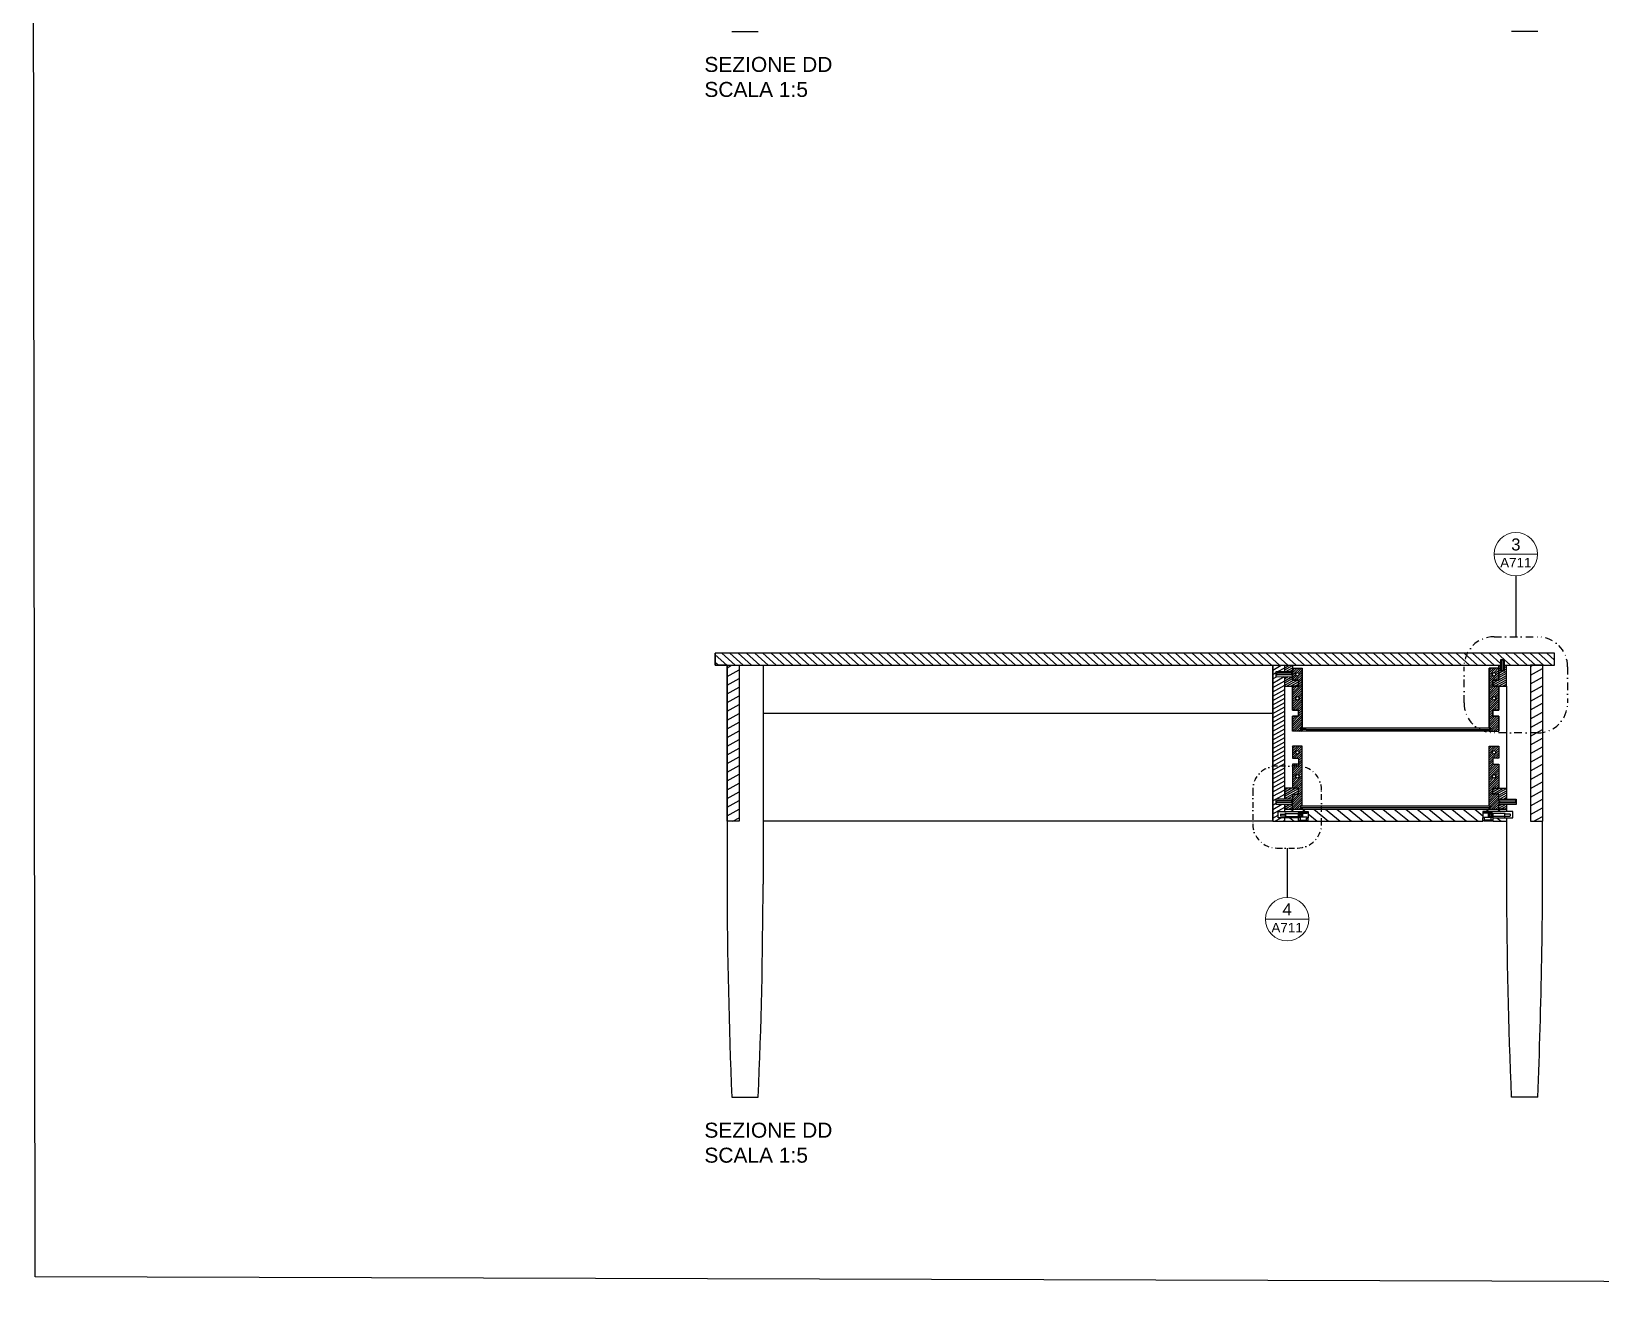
# Model space of a CAD drawing. Header units: millimetres. Extents: x -69 to 1786, y -423 to 412.
# Drawn here: x -68.6 to 193.1, y -423.1 to -213.8 of the extents above; entities that cross this region are included whole.
import ezdxf
from ezdxf.enums import TextEntityAlignment as Align

# ---------------------------------------------------------------- set-up
doc = ezdxf.new("R2010")
doc.units = ezdxf.units.MM
doc.header["$LTSCALE"] = 0.5
doc.linetypes.add('TRATTOPUNTO2', pattern=[12.7, 6.35, -3.175, 0, -3.175])
doc.layers.add('A-ANNO-SYMB', color=202, linetype='Continuous', lineweight=18)
for name, color, linetype in [('ALTRE LINEE', 70, 'Continuous'), ('CONTRONO SEZIONI', 26, 'Continuous'), ('G-ANNO-GEOMETRY', 2, 'Continuous'), ('linee sez dettagli', 2, 'Continuous'), ('linee sezionate', 5, 'Continuous'), ('SIMBOLI', 201, 'Continuous'), ('viti sottili', 4, 'Continuous')]:
    doc.layers.add(name, color=color, linetype=linetype)
doc.styles.add('ARIAL', font='arial.ttf')
doc.styles.get("Standard").update_dxf_attribs({"font": 'arial.ttf'})

# ---------------------------------------------------------------- blocks, each defined once
blk = doc.blocks.new('DETAGLI')
at = {"layer": 'A-ANNO-SYMB', "linetype": 'Continuous'}
blk.add_line((486.66, 356.17), (504.76, 356.17), dxfattribs=at)
blk.add_circle((495.71, 356.17), 9.05, dxfattribs=at)
for tag, p in [('TAVOLA', (495.71, 362.76)), ('SEZIONE', (495.71, 354.67))]:
    blk.add_attdef(tag, text='', height=5, dxfattribs=at).set_placement(p, align=Align.TOP_CENTER)

msp = doc.modelspace()

# ---------------------------------------------------------------- hatches: boundary and pattern name
at = {"layer": 'ALTRE LINEE', "lineweight": -3}
h = msp.add_hatch(dxfattribs=at)
h.set_pattern_fill('ANSI31', color=256, scale=0.083)
h.set_pattern_definition([(45, (0, -177.70224), (-0.18634031, 0.18634031), [])])
h.paths.add_polyline_path([(143.31, -319.96), (141.7, -319.96), (141.7, -321.96), (142.7, -321.96), (142.7, -322.96), (141.7, -322.96), (141.7, -326.96), (142.7, -326.96), (142.7, -327.96), (141.7, -327.96), (141.7, -330.46), (143.31, -330.46), (143.31, -330.16), (143.01, -330.16), (143.01, -329.92), (143.31, -329.92)])
h.paths.add_polyline_path([(142.22, -324.96, -1), (142.79, -324.96, -1)], flags=16)
h.paths.add_polyline_path([(142.2, -320.96, -1), (142.8, -320.96, -1)], flags=16)
h.paths.add_polyline_path([(176.1, -322.96), (175.1, -322.96), (175.1, -321.96), (176.1, -321.96), (176.1, -319.96), (174.49, -319.96), (174.49, -329.92), (174.73, -329.92), (174.73, -330.16), (174.49, -330.16), (174.49, -330.46), (176.1, -330.46), (176.1, -327.96), (175.1, -327.96), (175.1, -326.96), (176.1, -326.96)])
h.paths.add_polyline_path([(175.01, -324.96, -1), (175.58, -324.96, -1)], flags=16)
h.paths.add_polyline_path([(175, -320.96, -1), (175.6, -320.96, -1)], flags=16)
h.paths.add_polyline_path([(176.1, -335.96), (175.1, -335.96), (175.1, -334.96), (176.1, -334.96), (176.1, -332.96), (174.49, -332.96), (174.49, -342.92), (174.73, -342.92), (174.73, -343.16), (174.49, -343.16), (174.49, -343.46), (176.1, -343.46), (176.1, -340.96), (175.1, -340.96), (175.1, -339.96), (176.1, -339.96)])
h.paths.add_polyline_path([(175.58, -337.96, -1), (175.01, -337.96, -1)], flags=16)
h.paths.add_polyline_path([(175, -333.96, -1), (175.6, -333.96, -1)], flags=16)
h.paths.add_polyline_path([(143.31, -336.34, 0.048303), (142.54, -336.26), (141.7, -336.26), (141.7, -339.96), (142.7, -339.96), (142.7, -340.96), (141.7, -340.96), (141.7, -343.46), (143.31, -343.46), (143.31, -343.16), (143.01, -343.16), (143.01, -342.92), (143.31, -342.92)])
h.paths.add_polyline_path([(142.22, -337.96, -1), (142.79, -337.96, -1)], flags=16)
h.paths.add_polyline_path([(143.31, -332.96), (141.7, -332.96), (141.7, -334.96), (142.7, -334.96), (142.7, -335.96), (141.7, -335.96), (141.7, -336.26), (142.54, -336.26, -0.048303), (143.31, -336.34)])
h.paths.add_polyline_path([(142.2, -333.96, -1), (142.8, -333.96, -1)], flags=16)
at = {"layer": 'linee sez dettagli', "lineweight": -3}
h = msp.add_hatch(dxfattribs=at)
h.set_pattern_fill('ANSI31', color=256, scale=0.29, angle=93)
h.set_pattern_definition([(138, (0, -177.7022), (-0.616102, -0.6842506), [])])
h.paths.add_polyline_path([(170.83, -317.46), (45.4, -317.46), (45.4, -319.46), (47.4, -319.46), (141.43, -319.46), (141.7, -319.46), (170.31, -319.46, -0.104482)])
h.paths.add_polyline_path([(185.4, -317.46), (170.83, -317.46, 0.104482), (170.31, -319.46), (176.1, -319.46), (176.45, -319.46), (176.45, -318.5), (177.03, -318.5), (177.03, -319.46), (177.4, -319.46), (185.4, -319.46)])
h = msp.add_hatch(dxfattribs=at)
h.set_pattern_fill('ANSI31', color=256, scale=0.4, angle=164)
h.set_pattern_definition([(209, (0, -177.7022), (0.615708, -1.110767), [])])
h.paths.add_polyline_path([(49.4, -319.46), (47.4, -319.46), (47.4, -345.46), (49.4, -345.46)])
h.paths.add_polyline_path([(183.4, -319.46), (181.4, -319.46), (181.4, -330.73), (182.59, -330.73, 0.040478), (183.4, -330.66)])
h.paths.add_polyline_path([(183.4, -330.66, -0.040478), (182.59, -330.73), (181.4, -330.73), (181.4, -345.46), (183.4, -345.46)])
h = msp.add_hatch(dxfattribs=at)
h.set_pattern_fill('ANSI31', color=256, scale=0.2, angle=164)
h.set_pattern_definition([(209, (0, -177.70224), (0.3078541, -0.5553835), [])])
edge = h.paths.add_edge_path()
edge.add_line((140.4, -321.35), (138.93, -321.36))
edge.add_line((138.93, -321.36), (138.93, -320.55))
edge.add_line((138.93, -320.55), (140.4, -320.55))
edge.add_line((140.4, -320.55), (140.4, -319.46))
edge.add_line((140.4, -319.46), (138.4, -319.46))
edge.add_line((138.4, -319.46), (138.4, -336.32))
edge.add_arc((139.07, -340.26), 4, 90, 99.6044, ccw=False)
edge.add_line((139.07, -336.26), (140.4, -336.26))
edge.add_line((140.4, -336.26), (140.4, -321.35))
edge = h.paths.add_edge_path()
edge.add_line((140.4, -336.26), (139.07, -336.26))
edge.add_arc((139.07, -340.26), 4, 90, 99.6044)
edge.add_line((138.4, -336.32), (138.4, -345.46))
edge.add_line((138.4, -345.46), (140.4, -345.46))
edge.add_line((140.4, -345.46), (140.4, -344.87))
edge.add_line((140.4, -344.87), (139.3, -344.87))
edge.add_line((139.3, -344.87), (139.3, -343.85))
edge.add_line((139.3, -343.85), (140.4, -343.85))
edge.add_line((140.4, -343.85), (140.4, -343.46))
edge.add_line((140.4, -343.46), (140.4, -343.46))
edge.add_line((140.4, -343.46), (140.4, -342.63))
edge.add_line((140.4, -342.63), (138.93, -342.63))
edge.add_line((138.93, -342.63), (138.93, -341.79))
edge.add_line((138.93, -341.79), (140.4, -341.79))
edge.add_line((140.4, -341.79), (140.4, -336.26))
h = msp.add_hatch(dxfattribs=at)
h.set_pattern_fill('ANSI31', color=256, scale=0.1, angle=164)
h.set_pattern_definition([(209, (0, -177.70224), (0.15392705, -0.27769176), [])])
h.paths.add_polyline_path([(140.4, -322.96), (142.4, -322.96), (142.7, -322.96), (142.7, -321.96), (141.7, -321.96), (141.7, -321.35), (140.4, -321.35)])
h.paths.add_polyline_path([(140.4, -319.46), (140.4, -320.55), (141.7, -320.54), (141.7, -319.46), (141.43, -319.46)])
h.paths.add_polyline_path([(140.4, -341.79), (141.7, -341.78), (141.7, -340.96), (142.7, -340.96), (142.7, -339.96), (140.4, -339.96)])
h.paths.add_polyline_path([(140.4, -342.63), (140.4, -343.46), (141.7, -343.46), (141.7, -342.62)])
h.paths.add_polyline_path([(177.4, -339.96), (175.1, -339.96), (175.1, -340.96), (176.1, -340.96), (176.1, -341.75), (177.4, -341.76)])
h.paths.add_polyline_path([(177.4, -343.46), (177.4, -342.64), (176.1, -342.64), (176.1, -343.46)])
h.paths.add_polyline_path([(177.4, -319.46), (177.03, -319.46), (177.03, -320.44), (176.45, -320.44), (176.45, -319.46), (176.1, -319.46), (176.1, -321.96), (175.1, -321.96), (175.1, -322.96), (176.1, -322.96), (177.4, -322.96)])
h = msp.add_hatch(dxfattribs=at)
h.set_pattern_fill('ANSI31', color=256, scale=0.38, angle=96)
h.set_pattern_definition([(141, (0, -177.7022), (-0.759275, -0.9376266), [])])
h.paths.add_polyline_path([(173.43, -343.85), (177.4, -343.85), (177.4, -343.46), (176.1, -343.46), (146.54, -343.46), (146.54, -345.46), (173.43, -345.46), (173.43, -344.87)])
h.paths.add_polyline_path([(146.54, -343.46), (140.7, -343.46), (140.4, -343.46), (140.4, -343.85), (144.32, -343.85), (144.32, -344.87), (144.32, -345.46), (146.54, -345.46)])
h.paths.add_polyline_path([(142.63, -344.87), (140.4, -344.87), (140.4, -345.46), (142.63, -345.46)])
h.paths.add_polyline_path([(177.4, -344.87), (175.11, -344.87), (175.11, -345.46), (177.4, -345.46)], flags=17)

# ---------------------------------------------------------------- linework, layer by layer
at = {"layer": 'ALTRE LINEE'}
for p, q in [((48.2, -213.76), (52.6, -213.76)), ((182.6, -213.76), (178.2, -213.76)), ((45.4, -317.46), (45.4, -319.46)), ((45.4, -317.46), (45.4, -319.46)), ((45.4, -317.46), (45.4, -319.46)), ((47.4, -319.46), (47.4, -355.96)), ((53.4, -319.46), (53.4, -355.96)), ((138.4, -345.46), (138.4, -319.46)), ((177.4, -322.96), (177.4, -328.96)), ((53.4, -327.46), (138.4, -327.46)), ((177.4, -328.96), (177.4, -339.96)), ((177.4, -343.46), (177.4, -343.85)), ((177.4, -344.87), (177.4, -355.96)), ((177.4, -344.87), (177.4, -345.46)), ((138.4, -345.46), (53.4, -345.46)), ((48.2, -391.46), (52.6, -391.46)), ((182.6, -391.46), (178.2, -391.46))]:
    msp.add_line(p, q, dxfattribs=at)
at = {"layer": 'ALTRE LINEE', "lineweight": -3}
for p, q in [((49.4, -319.46), (49.4, -345.46)), ((141.7, -320.62), (141.7, -320.66)), ((141.7, -321.25), (141.7, -321.23)), ((141.7, -341.89), (141.7, -341.93)), ((141.7, -342.5), (141.7, -342.52)), ((49.4, -345.46), (47.4, -345.46)), ((142.63, -345.46), (142.73, -345.46)), ((144.14, -345.46), (144.32, -345.46))]:
    msp.add_line(p, q, dxfattribs=at)
at = {"layer": 'ALTRE LINEE'}
for centre, radius in [((142.5, -320.96), 0.3), ((175.3, -320.96), 0.3), ((142.5, -324.96), 0.289), ((175.3, -324.96), 0.289), ((142.5, -333.96), 0.3), ((175.3, -333.96), 0.3), ((142.5, -337.96), 0.289), ((175.3, -337.96), 0.289)]:
    msp.add_circle(centre, radius, dxfattribs=at)
for centre, radius, start, end in [((-755, -352.15), 938.42, 357.59902, 0.40828), ((942.95, -353.54), 895.56, 180.15499, 182.42692), ((-842.15, -353.54), 895.56, 357.57308, 359.84501), ((1072.95, -353.54), 895.56, 180.15499, 182.42692)]:
    msp.add_arc(centre, radius, start, end, dxfattribs=at)
at = {"layer": 'CONTRONO SEZIONI', "linetype": 'TRATTOPUNTO2', "ltscale": 0.4}
for points in [[(175.31, -314.7), (182.59, -314.7)], [(170.31, -325.73), (170.31, -319.7)], [(187.59, -319.7), (187.59, -325.73)], [(182.59, -330.73), (175.31, -330.73)]]:
    msp.add_lwpolyline(points, dxfattribs=at)
at = {"layer": 'CONTRONO SEZIONI', "linetype": 'TRATTOPUNTO2', "ltscale": 0.3}
for points in [[(142.54, -336.26), (139.07, -336.26)], [(135.07, -340.26), (135.07, -345.92)], [(146.54, -345.92), (146.54, -340.26)], [(139.07, -349.92), (142.54, -349.92)]]:
    msp.add_lwpolyline(points, dxfattribs=at)
at = {"layer": 'CONTRONO SEZIONI', "linetype": 'TRATTOPUNTO2', "ltscale": 0.4}
for centre, start, end in [((175.31, -319.7), 90, 180), ((182.59, -319.7), 0, 90), ((175.31, -325.73), 180, 270), ((182.59, -325.73), 270, 0)]:
    msp.add_arc(centre, 5, start, end, dxfattribs=at)
at = {"layer": 'CONTRONO SEZIONI', "linetype": 'TRATTOPUNTO2', "ltscale": 0.3}
for centre, start, end in [((139.07, -340.26), 88.3001, 180), ((142.54, -340.26), 0, 90), ((139.07, -345.92), 180, 270), ((142.54, -345.92), 270, 0)]:
    msp.add_arc(centre, 4, start, end, dxfattribs=at)
at = {"layer": 'G-ANNO-GEOMETRY'}
msp.add_lwpolyline([(-68.62, 69.61), (473.33, 68), (473.96, -423.05), (-67.99, -421.44)], close=True, dxfattribs=at)
at = {"layer": 'linee sezionate'}
for p, q in [((185.4, -317.46), (45.4, -317.46)), ((185.4, -319.46), (185.4, -317.46)), ((45.4, -319.46), (141.43, -319.46)), ((140.4, -320.55), (140.4, -319.46)), ((140.4, -319.46), (140.67, -319.46)), ((140.4, -320.55), (140.4, -319.46)), ((140.4, -322.96), (140.4, -321.35)), ((140.4, -341.79), (140.4, -321.35)), ((141.43, -319.46), (176.1, -319.46)), ((141.43, -319.46), (141.7, -319.46)), ((141.7, -319.46), (141.7, -320.62)), ((141.7, -319.96), (143.31, -319.96)), ((141.7, -321.25), (141.7, -321.96)), ((141.7, -321.96), (141.7, -321.25)), ((143.31, -329.92), (143.31, -319.96)), ((143.31, -319.96), (143.31, -329.92)), ((174.49, -329.92), (174.49, -319.96)), ((176.1, -321.96), (176.1, -319.46)), ((176.1, -319.46), (176.1, -321.96)), ((177.4, -319.46), (185.4, -319.46)), ((177.4, -322.96), (177.4, -319.46)), ((183.4, -319.46), (183.4, -345.46)), ((140.4, -322.96), (142.4, -322.96)), ((141.7, -321.96), (142.7, -321.96)), ((142.7, -321.96), (141.7, -321.96)), ((142.7, -322.96), (141.7, -322.96)), ((141.7, -322.96), (141.7, -326.96)), ((141.7, -326.96), (141.7, -322.96)), ((141.7, -322.96), (142.7, -322.96)), ((142.09, -321.96), (142.7, -321.96)), ((142.7, -321.96), (142.7, -322.96)), ((142.7, -322.96), (142.7, -321.96)), ((176.1, -321.96), (175.1, -321.96)), ((175.1, -321.96), (175.1, -322.96)), ((175.1, -322.96), (177.4, -322.96)), ((176.1, -322.96), (176.1, -326.96)), ((142.7, -326.96), (141.7, -326.96)), ((142.7, -327.96), (142.7, -326.96)), ((141.7, -330.46), (141.7, -327.96)), ((141.7, -327.96), (142.7, -327.96)), ((174.49, -330.46), (141.7, -330.46)), ((143.31, -330.46), (141.7, -330.46)), ((174.49, -329.92), (143.01, -329.92)), ((143.31, -329.92), (143.01, -329.92)), ((143.01, -329.92), (143.01, -330.16)), ((144.01, -330.16), (143.01, -330.16)), ((143.01, -330.16), (143.31, -330.16)), ((143.31, -330.16), (143.31, -330.46)), ((144.01, -330.16), (174.49, -330.16)), ((174.49, -329.92), (174.73, -329.92)), ((174.49, -330.46), (174.49, -330.16)), ((174.73, -330.16), (174.49, -330.16)), ((174.49, -330.46), (176.1, -330.46)), ((174.73, -329.92), (174.73, -330.16)), ((143.31, -342.92), (143.31, -332.96)), ((174.49, -342.92), (174.49, -332.96)), ((140.4, -339.96), (140.4, -341.79)), ((142.7, -339.96), (140.4, -339.96)), ((142.7, -340.96), (142.7, -339.96)), ((175.1, -340.96), (175.1, -339.96)), ((175.1, -339.96), (177.4, -339.96)), ((177.4, -339.96), (177.4, -341.76)), ((140.4, -342.63), (140.4, -343.46)), ((140.4, -343.85), (140.4, -342.63)), ((141.7, -340.96), (141.7, -341.89)), ((141.7, -340.96), (142.7, -340.96)), ((141.7, -343.46), (141.7, -342.52)), ((176.1, -340.96), (175.1, -340.96)), ((176.1, -341.75), (176.1, -340.96)), ((176.1, -343.46), (176.1, -342.64)), ((177.4, -342.64), (177.4, -343.46)), ((140.4, -343.46), (141.7, -343.46)), ((140.4, -345.46), (140.4, -344.87)), ((140.7, -343.46), (177.4, -343.46)), ((174.73, -342.92), (143.01, -342.92)), ((143.01, -342.92), (143.01, -343.16)), ((143.01, -343.16), (172.49, -343.16)), ((143.31, -343.16), (143.31, -343.46)), ((144.01, -343.16), (174.49, -343.16)), ((174.49, -342.92), (174.73, -342.92)), ((174.49, -343.46), (174.49, -343.16)), ((174.73, -343.16), (174.49, -343.16)), ((174.73, -342.92), (174.73, -343.16)), ((177.4, -343.46), (176.1, -343.46)), ((138.4, -345.46), (142.63, -345.46))]:
    msp.add_line(p, q, dxfattribs=at)
at = {"layer": 'linee sezionate', "lineweight": -3}
for p, q in [((45.4, -319.46), (45.4, -317.46)), ((47.4, -319.46), (45.4, -319.46)), ((47.4, -345.46), (47.4, -319.46)), ((49.4, -319.46), (49.4, -345.46)), ((138.4, -319.46), (138.4, -345.46)), ((176.1, -319.46), (176.45, -319.46)), ((177.03, -319.46), (177.4, -319.46)), ((183.4, -319.46), (181.4, -319.46)), ((181.4, -319.46), (181.4, -345.46)), ((49.4, -345.46), (47.4, -345.46)), ((138.4, -345.46), (142.63, -345.46)), ((144.32, -345.46), (173.43, -345.46)), ((175.11, -345.46), (177.4, -345.46)), ((181.4, -345.46), (183.4, -345.46))]:
    msp.add_line(p, q, dxfattribs=at)
msp.add_lwpolyline([(176.45, -318.5), (177.03, -318.5), (177.03, -320.44), (176.45, -320.44)], close=True, dxfattribs=at)
for points in [[(141.7, -320.54), (138.93, -320.55), (138.93, -321.36), (141.7, -321.35)], [(141.7, -341.78), (138.93, -341.79), (138.93, -342.63), (141.7, -342.62)], [(176.1, -341.75), (179.01, -341.76), (179.01, -342.65), (176.1, -342.64)], [(142.63, -344.87), (139.3, -344.87), (139.3, -343.85), (144.32, -343.85), (144.32, -344.87)], [(142.63, -344.87), (142.63, -345.46)], [(144.32, -345.46), (144.32, -344.87)], [(175.11, -344.87), (178.45, -344.87), (178.45, -343.85), (173.43, -343.85), (173.43, -344.87)], [(173.43, -345.46), (173.43, -344.87)], [(175.11, -344.87), (175.11, -345.46)]]:
    msp.add_lwpolyline(points, dxfattribs=at)
at = {"layer": 'linee sezionate'}
for points in [[(174.49, -330.16), (174.49, -330.46), (176.1, -330.46), (176.1, -327.96), (175.1, -327.96), (175.1, -326.96), (176.1, -326.96), (176.1, -322.96), (175.1, -322.96), (175.1, -321.96), (176.1, -321.96), (176.1, -319.96), (174.49, -319.96), (174.49, -329.92), (174.73, -329.92), (174.73, -330.16), (174.49, -330.16)], [(141.7, -326.96), (142.7, -326.96), (142.7, -327.96), (141.7, -327.96), (141.7, -330.46)], [(176.1, -326.96), (175.1, -326.96), (175.1, -327.96), (176.1, -327.96), (176.1, -330.46)], [(143.31, -332.96), (141.7, -332.96), (141.7, -334.96), (142.7, -334.96), (142.7, -335.96), (141.7, -335.96), (141.7, -339.96)], [(174.49, -332.96), (176.1, -332.96), (176.1, -334.96), (175.1, -334.96), (175.1, -335.96), (176.1, -335.96), (176.1, -339.96)]]:
    msp.add_lwpolyline(points, dxfattribs=at)
at = {"layer": 'SIMBOLI', "lineweight": -3}
for p, q in [((178.95, -304.56), (178.95, -314.7)), ((140.8, -349.92), (140.8, -358.18))]:
    msp.add_line(p, q, dxfattribs=at)
at = {"layer": 'viti sottili'}
for p, q in [((176.64, -318.63), (176.69, -318.57)), ((176.64, -320.28), (176.64, -318.63)), ((176.69, -318.57), (176.79, -318.57)), ((176.79, -318.57), (176.85, -318.63)), ((176.85, -318.63), (176.85, -320.28)), ((139.08, -321.01), (139.08, -320.83)), ((141.41, -320.77), (139.13, -320.77)), ((141.49, -321.07), (139.13, -321.07)), ((141.32, -320.77), (141.19, -320.77)), ((141.59, -320.77), (141.41, -320.77)), ((141.59, -321.07), (141.49, -321.07)), ((176.64, -320.28), (176.69, -320.35)), ((176.69, -320.35), (176.79, -320.35)), ((176.69, -320.35), (176.78, -320.35)), ((176.79, -320.35), (176.85, -320.28)), ((139.08, -342.3), (139.08, -342.12)), ((141.41, -342.06), (139.13, -342.06)), ((141.49, -342.36), (139.13, -342.36)), ((141.32, -342.06), (141.19, -342.06)), ((141.59, -342.06), (141.41, -342.06)), ((141.59, -342.36), (141.49, -342.36)), ((176.22, -342.06), (176.39, -342.06)), ((176.31, -342.36), (178.83, -342.36)), ((176.39, -342.06), (178.67, -342.06)), ((176.49, -342.06), (176.61, -342.06)), ((178.67, -342.06), (178.83, -342.06)), ((178.87, -342.06), (178.83, -342.06)), ((178.83, -342.36), (178.87, -342.36)), ((178.94, -342.3), (178.94, -342.12)), ((139.77, -344.25), (140.56, -344.25)), ((140.56, -344.63), (139.77, -344.63)), ((142.73, -344.07), (142.65, -344.07)), ((142.65, -344.07), (142.65, -344.79)), ((142.65, -344.79), (142.73, -344.79)), ((144.14, -343.98), (142.73, -343.98)), ((142.73, -343.98), (142.73, -344.3)), ((142.73, -344.79), (142.73, -344.07)), ((142.73, -344.3), (142.73, -344.85)), ((142.73, -344.85), (142.96, -344.85)), ((142.73, -345.46), (142.73, -345.3)), ((142.73, -345.3), (144.14, -345.3)), ((142.92, -344.5), (142.92, -344.09)), ((142.92, -344.09), (144.14, -344.09)), ((142.92, -344.79), (142.92, -344.5)), ((144.14, -344.79), (142.92, -344.79)), ((142.96, -344.85), (142.96, -345.3)), ((144.02, -345.3), (144.02, -344.94)), ((144.02, -344.94), (144.14, -344.94)), ((173.6, -343.98), (175.01, -343.98)), ((174.82, -344.09), (173.6, -344.09)), ((173.6, -344.79), (174.82, -344.79)), ((173.72, -344.94), (173.6, -344.94)), ((175.01, -345.3), (173.6, -345.3)), ((173.72, -345.3), (173.72, -344.94)), ((175.01, -344.85), (174.79, -344.85)), ((174.79, -344.85), (174.79, -345.3)), ((174.82, -344.5), (174.82, -344.09)), ((174.82, -344.79), (174.82, -344.5)), ((175.01, -343.98), (175.01, -344.3)), ((175.01, -344.79), (175.01, -344.07)), ((175.01, -344.07), (175.09, -344.07)), ((175.01, -344.3), (175.01, -344.85)), ((175.09, -344.79), (175.01, -344.79)), ((175.02, -345.46), (175.02, -345.3)), ((175.09, -344.07), (175.09, -344.79)), ((177.97, -344.25), (177.13, -344.25)), ((177.13, -344.63), (177.97, -344.63))]:
    msp.add_line(p, q, dxfattribs=at)
at = {"layer": 'viti sottili', "lineweight": -3}
for p, q in [((141.7, -320.64), (141.7, -321.21)), ((141.7, -341.93), (141.7, -342.5)), ((176.1, -341.93), (176.1, -342.5)), ((176.14, -342.5), (176.1, -342.5)), ((140.56, -344.17), (142.65, -344.17)), ((140.56, -344.69), (142.65, -344.69)), ((144.14, -344.09), (144.14, -343.98)), ((144.14, -344.79), (144.14, -344.94)), ((144.14, -345.3), (144.14, -345.46)), ((173.6, -344.09), (173.6, -343.98)), ((173.6, -344.79), (173.6, -344.94)), ((173.6, -345.3), (173.6, -345.46)), ((177.13, -344.17), (175.09, -344.17)), ((177.13, -344.69), (175.09, -344.69)), ((177.13, -344.79), (177.13, -344.03)), ((142.73, -345.46), (144.14, -345.46)), ((175.01, -345.46), (173.6, -345.46))]:
    msp.add_line(p, q, dxfattribs=at)
at = {"layer": 'viti sottili'}
for points in [[(141.7, -320.64), (141.66, -320.64, 0.366728), (141.66, -321.21)], [(141.7, -341.93), (141.66, -341.93, 0.366728), (141.66, -342.5)], [(176.1, -341.93), (176.14, -341.93, -0.366728), (176.14, -342.5)]]:
    msp.add_lwpolyline(points, format="xyb", dxfattribs=at)
for points in [[(141.66, -322.77), (141.7, -322.77)], [(141.66, -342.5), (141.7, -342.5)], [(140.56, -344.79), (140.56, -344.07), (140.56, -344.07), (140.56, -344.79), (140.56, -344.79)], [(142.92, -344.26), (143.18, -344.26)], [(143.18, -344.6), (142.92, -344.6)], [(143.18, -344.43), (143.18, -344.15), (143.39, -344.15), (143.39, -344.43)], [(143.39, -344.71), (143.18, -344.71), (143.18, -344.43)], [(143.39, -344.43), (143.39, -344.71)], [(174.56, -344.43), (174.56, -344.15), (174.35, -344.15), (174.35, -344.43)], [(174.35, -344.71), (174.56, -344.71), (174.56, -344.43)], [(174.35, -344.43), (174.35, -344.71)], [(174.82, -344.26), (174.56, -344.26)], [(174.56, -344.6), (174.82, -344.6)]]:
    msp.add_lwpolyline(points, dxfattribs=at)
for centre, radius, start, end in [((139.25, -320.93), 0.196, 128.3697, 151.4074), ((139.2, -320.96), 0.131, 205.7535, 239.6313), ((139.25, -342.22), 0.196, 128.3697, 151.4074), ((139.2, -342.25), 0.131, 205.7535, 239.6313), ((178.87, -342.12), 0.06, 69.0774, 90), ((178.87, -342.3), 0.06, 270, 290.9226), ((178.83, -342.18), 0.131, 25.7535, 59.6313), ((178.83, -342.25), 0.131, 300.3687, 334.2465), ((139.96, -344.44), 0.266, 133.7004, 226.2996), ((177.79, -344.44), 0.266, 313.7004, 46.2996)]:
    msp.add_arc(centre, radius, start, end, dxfattribs=at)

# ---------------------------------------------------------------- block references
at = {"layer": 'SIMBOLI'}
ref = msp.add_blockref('DETAGLI', (-19.33, -443.41), dxfattribs=dict(at, xscale=0.4, yscale=0.4, zscale=0.4))
ref.add_attrib('SEZIONE', 'A711', dxfattribs={"layer": 'A-ANNO-SYMB', "linetype": 'Continuous', "height": 1.6, "style": 'ARIAL'}).set_placement((178.95, -301.54), align=Align.TOP_CENTER)
ref.add_attrib('TAVOLA', '3', dxfattribs={"layer": 'A-ANNO-SYMB', "linetype": 'Continuous', "height": 2, "style": 'ARIAL'}).set_placement((178.95, -298.31), align=Align.TOP_CENTER)
ref = msp.add_blockref('DETAGLI', (-57.48, -504.27), dxfattribs=dict(at, xscale=0.4, yscale=0.4, zscale=0.4))
ref.add_attrib('SEZIONE', 'A711', dxfattribs={"layer": 'A-ANNO-SYMB', "linetype": 'Continuous', "height": 1.6, "style": 'ARIAL'}).set_placement((140.8, -362.4), align=Align.TOP_CENTER)
ref.add_attrib('TAVOLA', '4', dxfattribs={"layer": 'A-ANNO-SYMB', "linetype": 'Continuous', "height": 2, "style": 'ARIAL'}).set_placement((140.8, -359.16), align=Align.TOP_CENTER)

# ---------------------------------------------------------------- texts
at = {"layer": 'ALTRE LINEE', "lineweight": -3, "char_height": 2.5, "attachment_point": 1}
for insert in [(43.62, -218.02), (43.62, -395.72)]:
    msp.add_mtext_dynamic_manual_height_columns('SEZIONE DD\\PSCALA 1:5', width=71.3589, gutter_width=12.5, heights=[0], dxfattribs=dict(at, insert=insert))

doc.saveas('drawing.dxf')
